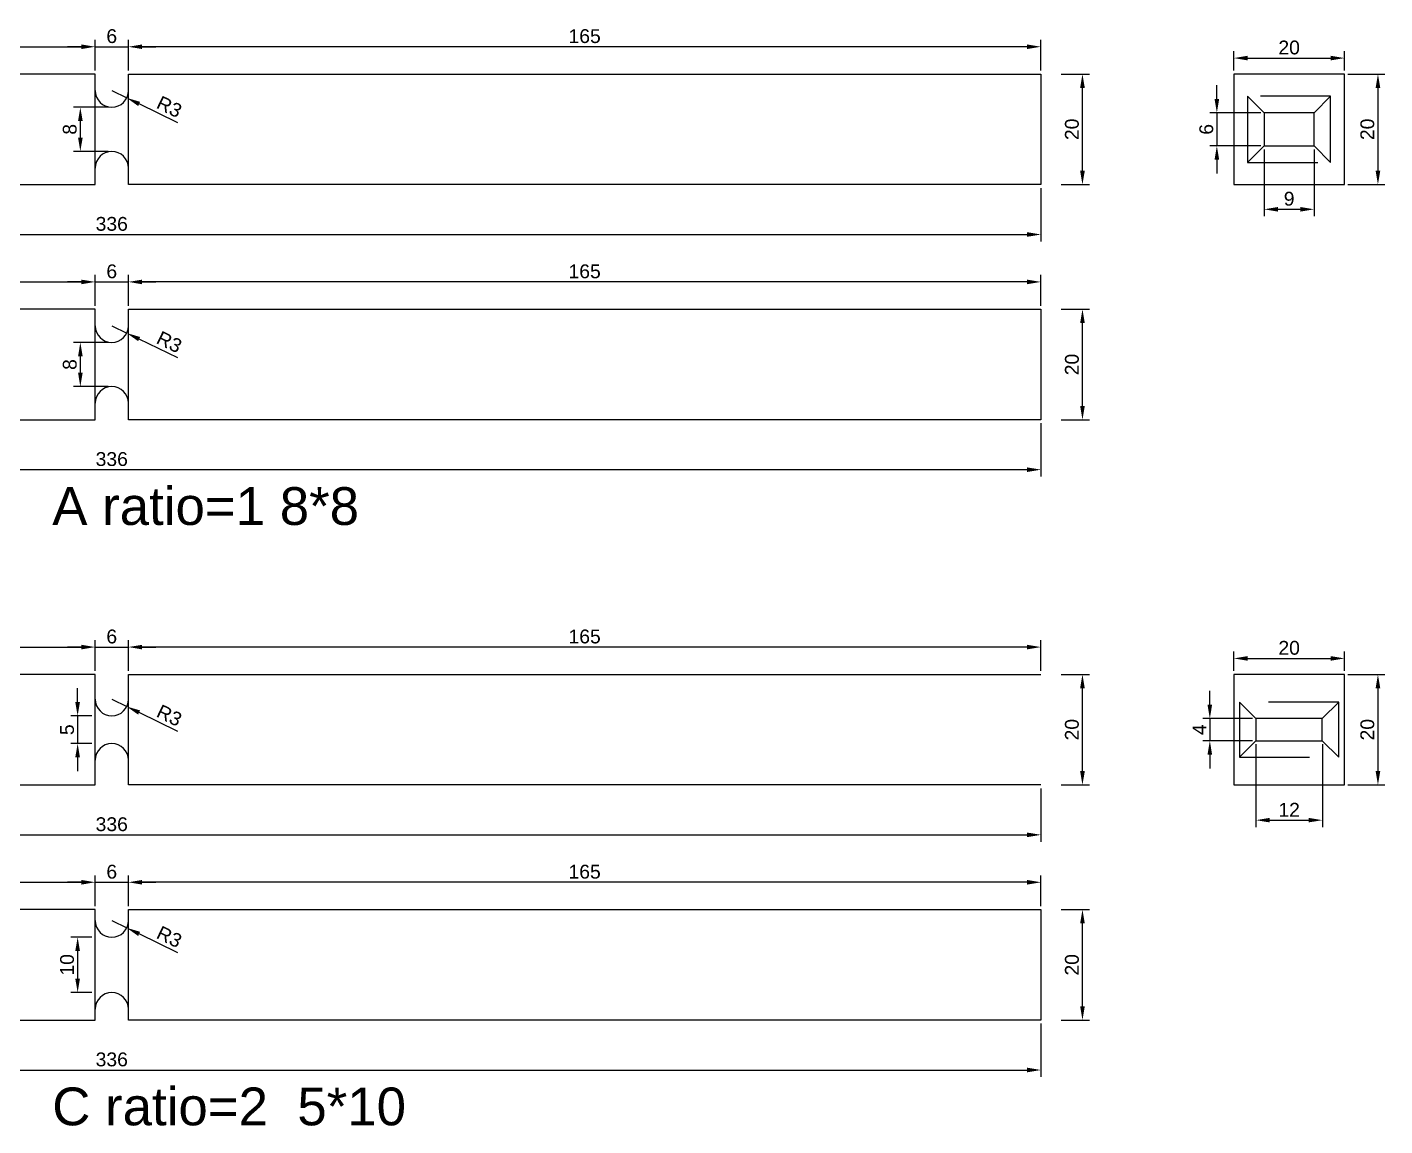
# Model space of a CAD drawing. Header units: millimetres. Extents: x 3071 to 9936, y 1504 to 4997.
# Drawn here: x 8786.7 to 9032.2, y 1924.5 to 2123.2 of the extents above; entities that cross this region are included whole.
import ezdxf

# ---------------------------------------------------------------- set-up
doc = ezdxf.new("R2010")
doc.units = ezdxf.units.MM
doc.linetypes.add('DASHED', pattern=[19.05, 12.7, -6.35])
doc.styles.get("Standard").update_dxf_attribs({"font": 'arial.ttf'})
doc.dimstyles.new('ISO-25', dxfattribs={"dimtxt": 2.5, "dimasz": 2.5, "dimexe": 1.25, "dimexo": 0.625, "dimtad": 1, "dimtxsty": 'Standard', "dimcen": 2.5, "dimadec": 0, "dimazin": 0, "dimtfac": 1, "dimtmove": 0, "dimatfit": 3, "dimfxl": 1, "dimarcsym": 0})

# ---------------------------------------------------------------- blocks, each defined once
blk = doc.blocks.new('*D399')
at = {"color": 0, "lineweight": -2, "transparency": 16777216}
for p, q in [((8633.97, 2115.32), (8633.97, 2120.88)), ((8636.47, 2119.63), (8796.47, 2119.63)), ((8798.97, 2115.32), (8798.97, 2120.88))]:
    blk.add_line(p, q, dxfattribs=at)
at = {"color": 0, "transparency": 16777216}
for points in [[(8636.47, 2120.05), (8636.47, 2119.22), (8633.97, 2119.63)], [(8796.47, 2120.05), (8796.47, 2119.22), (8798.97, 2119.63)]]:
    blk.add_solid(points, dxfattribs=at)
at = {"layer": 'Defpoints', "color": 0, "transparency": 16777216}
for p in [(8798.97, 2119.63), (8633.97, 2114.7), (8798.97, 2114.7)]:
    blk.add_point(p, dxfattribs=at)
at = {"color": 0, "transparency": 16777216, "insert": (8716.47, 2121.54), "char_height": 2.5, "attachment_point": 5}
blk.add_mtext('165', dxfattribs=at)
blk = doc.blocks.new('*D338')
at = {"color": 0, "lineweight": -2, "transparency": 16777216}
for p, q in [((8801.35, 2108.7), (8795.04, 2108.7)), ((8796.29, 2106.2), (8796.29, 2103.2)), ((8801.35, 2100.7), (8795.04, 2100.7))]:
    blk.add_line(p, q, dxfattribs=at)
at = {"color": 0, "transparency": 16777216}
for points in [[(8795.88, 2106.2), (8796.71, 2106.2), (8796.29, 2108.7)], [(8795.88, 2103.2), (8796.71, 2103.2), (8796.29, 2100.7)]]:
    blk.add_solid(points, dxfattribs=at)
at = {"layer": 'Defpoints', "color": 0, "transparency": 16777216}
for p in [(8801.97, 2108.7), (8796.29, 2100.7), (8801.97, 2100.7)]:
    blk.add_point(p, dxfattribs=at)
at = {"color": 0, "transparency": 16777216, "insert": (8794.39, 2104.7), "char_height": 2.5, "attachment_point": 5, "rotation": 90}
blk.add_mtext('8', dxfattribs=at)
blk = doc.blocks.new('*D339')
at = {"color": 0, "lineweight": -2, "transparency": 16777216}
for p, q in [((8801.97, 2111.7), (8804.67, 2110.39)), ((8813.92, 2105.9), (8806.92, 2109.3))]:
    blk.add_line(p, q, dxfattribs=at)
at = {"color": 0, "transparency": 16777216}
blk.add_solid([(8807.1, 2109.67), (8806.74, 2108.92), (8804.67, 2110.39)], dxfattribs=at)
at = {"layer": 'Defpoints', "color": 0, "transparency": 16777216}
for p in [(8801.97, 2111.7), (8804.67, 2110.39)]:
    blk.add_point(p, dxfattribs=at)
at = {"color": 0, "transparency": 16777216, "insert": (8812.38, 2108.77), "char_height": 2.5, "attachment_point": 5, "rotation": 334.116}
blk.add_mtext('R3', dxfattribs=at)
blk = doc.blocks.new('*D340')
at = {"color": 0, "lineweight": -2, "transparency": 16777216}
for p, q in [((8973.62, 2114.7), (8978.73, 2114.7)), ((8977.48, 2097.2), (8977.48, 2112.2)), ((8973.62, 2094.7), (8978.73, 2094.7))]:
    blk.add_line(p, q, dxfattribs=at)
at = {"color": 0, "transparency": 16777216}
for points in [[(8977.06, 2112.2), (8977.9, 2112.2), (8977.48, 2114.7)], [(8977.06, 2097.2), (8977.9, 2097.2), (8977.48, 2094.7)]]:
    blk.add_solid(points, dxfattribs=at)
at = {"layer": 'Defpoints', "color": 0, "transparency": 16777216}
for p in [(8972.99, 2114.7), (8977.48, 2114.7), (8972.99, 2094.7)]:
    blk.add_point(p, dxfattribs=at)
at = {"color": 0, "transparency": 16777216, "insert": (8975.58, 2104.7), "char_height": 2.5, "attachment_point": 5, "rotation": 90}
blk.add_mtext('20', dxfattribs=at)
blk = doc.blocks.new('*D400')
at = {"color": 0, "lineweight": -2, "transparency": 16777216}
for p, q in [((8804.97, 2115.32), (8804.97, 2120.88)), ((8967.47, 2119.63), (8807.47, 2119.63)), ((8969.97, 2115.32), (8969.97, 2120.88))]:
    blk.add_line(p, q, dxfattribs=at)
at = {"color": 0, "transparency": 16777216}
for points in [[(8807.47, 2120.05), (8807.47, 2119.22), (8804.97, 2119.63)], [(8967.47, 2120.05), (8967.47, 2119.22), (8969.97, 2119.63)]]:
    blk.add_solid(points, dxfattribs=at)
at = {"layer": 'Defpoints', "color": 0, "transparency": 16777216}
for p in [(8804.97, 2119.63), (8804.97, 2114.7), (8969.97, 2114.7)]:
    blk.add_point(p, dxfattribs=at)
at = {"color": 0, "transparency": 16777216, "insert": (8887.47, 2121.54), "char_height": 2.5, "attachment_point": 5}
blk.add_mtext('165', dxfattribs=at)
blk = doc.blocks.new('*D341')
at = {"color": 0, "lineweight": -2, "transparency": 16777216}
for p, q in [((8796.47, 2119.63), (8793.97, 2119.63)), ((8798.97, 2115.32), (8798.97, 2120.88)), ((8798.97, 2119.63), (8804.97, 2119.63)), ((8804.97, 2115.32), (8804.97, 2120.88)), ((8807.47, 2119.63), (8809.97, 2119.63))]:
    blk.add_line(p, q, dxfattribs=at)
at = {"color": 0, "transparency": 16777216}
for points in [[(8796.47, 2120.05), (8796.47, 2119.22), (8798.97, 2119.63)], [(8807.47, 2120.05), (8807.47, 2119.22), (8804.97, 2119.63)]]:
    blk.add_solid(points, dxfattribs=at)
at = {"layer": 'Defpoints', "color": 0, "transparency": 16777216}
for p in [(8804.97, 2119.63), (8798.97, 2114.7), (8804.97, 2114.7)]:
    blk.add_point(p, dxfattribs=at)
at = {"color": 0, "transparency": 16777216, "insert": (8801.97, 2121.54), "char_height": 2.5, "attachment_point": 5}
blk.add_mtext('6', dxfattribs=at)
blk = doc.blocks.new('*D342')
at = {"color": 0, "lineweight": -2, "transparency": 16777216}
for p, q in [((8633.97, 2094.07), (8633.97, 2084.43)), ((8969.97, 2094.07), (8969.97, 2084.43)), ((8636.47, 2085.68), (8967.47, 2085.68))]:
    blk.add_line(p, q, dxfattribs=at)
at = {"color": 0, "transparency": 16777216}
for points in [[(8636.47, 2086.1), (8636.47, 2085.27), (8633.97, 2085.68)], [(8967.47, 2086.1), (8967.47, 2085.27), (8969.97, 2085.68)]]:
    blk.add_solid(points, dxfattribs=at)
at = {"layer": 'Defpoints', "color": 0, "transparency": 16777216}
for p in [(8633.97, 2094.7), (8969.97, 2094.7), (8969.97, 2085.68)]:
    blk.add_point(p, dxfattribs=at)
at = {"color": 0, "transparency": 16777216, "insert": (8801.97, 2087.59), "char_height": 2.5, "attachment_point": 5}
blk.add_mtext('336', dxfattribs=at)
blk = doc.blocks.new('*D344')
at = {"color": 0, "lineweight": -2, "transparency": 16777216}
for p, q in [((8801.97, 2069.17), (8804.67, 2067.86)), ((8813.92, 2063.38), (8806.92, 2066.77))]:
    blk.add_line(p, q, dxfattribs=at)
at = {"color": 0, "transparency": 16777216}
blk.add_solid([(8807.1, 2067.15), (8806.74, 2066.4), (8804.67, 2067.86)], dxfattribs=at)
at = {"layer": 'Defpoints', "color": 0, "transparency": 16777216}
for p in [(8801.97, 2069.17), (8804.67, 2067.86)]:
    blk.add_point(p, dxfattribs=at)
at = {"color": 0, "transparency": 16777216, "insert": (8812.38, 2066.24), "char_height": 2.5, "attachment_point": 5, "rotation": 334.116}
blk.add_mtext('R3', dxfattribs=at)
blk = doc.blocks.new('*D345')
at = {"color": 0, "lineweight": -2, "transparency": 16777216}
for p, q in [((8973.62, 2072.17), (8978.73, 2072.17)), ((8977.48, 2054.67), (8977.48, 2069.67)), ((8973.62, 2052.17), (8978.73, 2052.17))]:
    blk.add_line(p, q, dxfattribs=at)
at = {"color": 0, "transparency": 16777216}
for points in [[(8977.06, 2069.67), (8977.9, 2069.67), (8977.48, 2072.17)], [(8977.06, 2054.67), (8977.9, 2054.67), (8977.48, 2052.17)]]:
    blk.add_solid(points, dxfattribs=at)
at = {"layer": 'Defpoints', "color": 0, "transparency": 16777216}
for p in [(8972.99, 2072.17), (8977.48, 2072.17), (8972.99, 2052.17)]:
    blk.add_point(p, dxfattribs=at)
at = {"color": 0, "transparency": 16777216, "insert": (8975.58, 2062.17), "char_height": 2.5, "attachment_point": 5, "rotation": 90}
blk.add_mtext('20', dxfattribs=at)
blk = doc.blocks.new('*D346')
at = {"color": 0, "lineweight": -2, "transparency": 16777216}
for p, q in [((8796.47, 2077.11), (8793.97, 2077.11)), ((8798.97, 2072.8), (8798.97, 2078.36)), ((8798.97, 2077.11), (8804.97, 2077.11)), ((8804.97, 2072.8), (8804.97, 2078.36)), ((8807.47, 2077.11), (8809.97, 2077.11))]:
    blk.add_line(p, q, dxfattribs=at)
at = {"color": 0, "transparency": 16777216}
for points in [[(8796.47, 2077.52), (8796.47, 2076.69), (8798.97, 2077.11)], [(8807.47, 2077.52), (8807.47, 2076.69), (8804.97, 2077.11)]]:
    blk.add_solid(points, dxfattribs=at)
at = {"layer": 'Defpoints', "color": 0, "transparency": 16777216}
for p in [(8804.97, 2077.11), (8798.97, 2072.17), (8804.97, 2072.17)]:
    blk.add_point(p, dxfattribs=at)
at = {"color": 0, "transparency": 16777216, "insert": (8801.97, 2079.01), "char_height": 2.5, "attachment_point": 5}
blk.add_mtext('6', dxfattribs=at)
blk = doc.blocks.new('*D353')
at = {"color": 0, "lineweight": -2, "transparency": 16777216}
for p, q in [((8795.8, 2001.14), (8795.8, 2003.64)), ((8798.35, 1998.64), (8794.55, 1998.64)), ((8795.8, 1998.64), (8795.8, 1993.64)), ((8798.35, 1993.64), (8794.55, 1993.64)), ((8795.8, 1991.14), (8795.8, 1988.64))]:
    blk.add_line(p, q, dxfattribs=at)
at = {"color": 0, "transparency": 16777216}
for points in [[(8795.38, 2001.14), (8796.22, 2001.14), (8795.8, 1998.64)], [(8795.38, 1991.14), (8796.22, 1991.14), (8795.8, 1993.64)]]:
    blk.add_solid(points, dxfattribs=at)
at = {"layer": 'Defpoints', "color": 0, "transparency": 16777216}
for p in [(8798.97, 1998.64), (8795.8, 1993.64), (8798.97, 1993.64)]:
    blk.add_point(p, dxfattribs=at)
at = {"color": 0, "transparency": 16777216, "insert": (8793.9, 1996.14), "char_height": 2.5, "attachment_point": 5, "rotation": 90}
blk.add_mtext('5', dxfattribs=at)
blk = doc.blocks.new('*D354')
at = {"color": 0, "lineweight": -2, "transparency": 16777216}
for p, q in [((8801.97, 2001.64), (8804.67, 2000.33)), ((8813.92, 1995.84), (8806.92, 1999.24))]:
    blk.add_line(p, q, dxfattribs=at)
at = {"color": 0, "transparency": 16777216}
blk.add_solid([(8807.1, 1999.62), (8806.74, 1998.87), (8804.67, 2000.33)], dxfattribs=at)
at = {"layer": 'Defpoints', "color": 0, "transparency": 16777216}
for p in [(8801.97, 2001.64), (8804.67, 2000.33)]:
    blk.add_point(p, dxfattribs=at)
at = {"color": 0, "transparency": 16777216, "insert": (8812.38, 1998.71), "char_height": 2.5, "attachment_point": 5, "rotation": 334.116}
blk.add_mtext('R3', dxfattribs=at)
blk = doc.blocks.new('*D355')
at = {"color": 0, "lineweight": -2, "transparency": 16777216}
for p, q in [((8796.47, 2011.08), (8793.97, 2011.08)), ((8798.97, 2006.77), (8798.97, 2012.33)), ((8798.97, 2011.08), (8804.97, 2011.08)), ((8804.97, 2006.77), (8804.97, 2012.33)), ((8807.47, 2011.08), (8809.97, 2011.08))]:
    blk.add_line(p, q, dxfattribs=at)
at = {"color": 0, "transparency": 16777216}
for points in [[(8796.47, 2011.49), (8796.47, 2010.66), (8798.97, 2011.08)], [(8807.47, 2011.49), (8807.47, 2010.66), (8804.97, 2011.08)]]:
    blk.add_solid(points, dxfattribs=at)
at = {"layer": 'Defpoints', "color": 0, "transparency": 16777216}
for p in [(8804.97, 2011.08), (8798.97, 2006.14), (8804.97, 2006.14)]:
    blk.add_point(p, dxfattribs=at)
at = {"color": 0, "transparency": 16777216, "insert": (8801.97, 2012.98), "char_height": 2.5, "attachment_point": 5}
blk.add_mtext('6', dxfattribs=at)
blk = doc.blocks.new('*D356')
at = {"color": 0, "lineweight": -2, "transparency": 16777216}
for p, q in [((8798.35, 1958.62), (8794.55, 1958.62)), ((8795.8, 1956.12), (8795.8, 1951.12)), ((8798.35, 1948.62), (8794.55, 1948.62))]:
    blk.add_line(p, q, dxfattribs=at)
at = {"color": 0, "transparency": 16777216}
for points in [[(8795.38, 1956.12), (8796.22, 1956.12), (8795.8, 1958.62)], [(8795.38, 1951.12), (8796.22, 1951.12), (8795.8, 1948.62)]]:
    blk.add_solid(points, dxfattribs=at)
at = {"layer": 'Defpoints', "color": 0, "transparency": 16777216}
for p in [(8798.97, 1958.62), (8795.8, 1948.62), (8798.97, 1948.62)]:
    blk.add_point(p, dxfattribs=at)
at = {"color": 0, "transparency": 16777216, "insert": (8793.9, 1953.62), "char_height": 2.5, "attachment_point": 5, "rotation": 90}
blk.add_mtext('10', dxfattribs=at)
blk = doc.blocks.new('*D357')
at = {"color": 0, "lineweight": -2, "transparency": 16777216}
for p, q in [((8801.97, 1961.62), (8804.67, 1960.31)), ((8813.92, 1955.82), (8806.92, 1959.21))]:
    blk.add_line(p, q, dxfattribs=at)
at = {"color": 0, "transparency": 16777216}
blk.add_solid([(8807.1, 1959.59), (8806.74, 1958.84), (8804.67, 1960.31)], dxfattribs=at)
at = {"layer": 'Defpoints', "color": 0, "transparency": 16777216}
for p in [(8801.97, 1961.62), (8804.67, 1960.31)]:
    blk.add_point(p, dxfattribs=at)
at = {"color": 0, "transparency": 16777216, "insert": (8812.38, 1958.68), "char_height": 2.5, "attachment_point": 5, "rotation": 334.116}
blk.add_mtext('R3', dxfattribs=at)
blk = doc.blocks.new('*D358')
at = {"color": 0, "lineweight": -2, "transparency": 16777216}
for p, q in [((8798.97, 1964.24), (8798.97, 1969.8)), ((8804.97, 1964.24), (8804.97, 1969.8)), ((8796.47, 1968.55), (8793.97, 1968.55)), ((8798.97, 1968.55), (8804.97, 1968.55)), ((8807.47, 1968.55), (8809.97, 1968.55))]:
    blk.add_line(p, q, dxfattribs=at)
at = {"color": 0, "transparency": 16777216}
for points in [[(8796.47, 1968.97), (8796.47, 1968.13), (8798.97, 1968.55)], [(8807.47, 1968.97), (8807.47, 1968.13), (8804.97, 1968.55)]]:
    blk.add_solid(points, dxfattribs=at)
at = {"layer": 'Defpoints', "color": 0, "transparency": 16777216}
for p in [(8804.97, 1968.55), (8798.97, 1963.62), (8804.97, 1963.62)]:
    blk.add_point(p, dxfattribs=at)
at = {"color": 0, "transparency": 16777216, "insert": (8801.97, 1970.45), "char_height": 2.5, "attachment_point": 5}
blk.add_mtext('6', dxfattribs=at)
blk = doc.blocks.new('*D401')
at = {"color": 0, "lineweight": -2, "transparency": 16777216}
for p, q in [((9001.78, 2110.2), (9001.78, 2112.7)), ((9009.72, 2107.7), (9000.53, 2107.7)), ((9001.78, 2107.7), (9001.78, 2101.7)), ((9009.72, 2101.7), (9000.53, 2101.7)), ((9001.78, 2099.2), (9001.78, 2096.7))]:
    blk.add_line(p, q, dxfattribs=at)
at = {"color": 0, "transparency": 16777216}
for points in [[(9001.36, 2110.2), (9002.2, 2110.2), (9001.78, 2107.7)], [(9001.36, 2099.2), (9002.2, 2099.2), (9001.78, 2101.7)]]:
    blk.add_solid(points, dxfattribs=at)
at = {"layer": 'Defpoints', "color": 0, "transparency": 16777216}
for p in [(9010.35, 2107.7), (9001.78, 2101.7), (9010.35, 2101.7)]:
    blk.add_point(p, dxfattribs=at)
at = {"color": 0, "transparency": 16777216, "insert": (8999.88, 2104.7), "char_height": 2.5, "attachment_point": 5, "rotation": 90}
blk.add_mtext('6', dxfattribs=at)
blk = doc.blocks.new('*D402')
at = {"color": 0, "lineweight": -2, "transparency": 16777216}
for p, q in [((9010.35, 2101.07), (9010.35, 2088.99)), ((9019.35, 2101.07), (9019.35, 2088.99)), ((9012.85, 2090.24), (9016.85, 2090.24))]:
    blk.add_line(p, q, dxfattribs=at)
at = {"color": 0, "transparency": 16777216}
for points in [[(9012.85, 2090.66), (9012.85, 2089.82), (9010.35, 2090.24)], [(9016.85, 2090.66), (9016.85, 2089.82), (9019.35, 2090.24)]]:
    blk.add_solid(points, dxfattribs=at)
at = {"layer": 'Defpoints', "color": 0, "transparency": 16777216}
for p in [(9010.35, 2101.7), (9019.35, 2101.7), (9019.35, 2090.24)]:
    blk.add_point(p, dxfattribs=at)
at = {"color": 0, "transparency": 16777216, "insert": (9014.85, 2092.14), "char_height": 2.5, "attachment_point": 5}
blk.add_mtext('9', dxfattribs=at)
blk = doc.blocks.new('*D403')
at = {"color": 0, "lineweight": -2, "transparency": 16777216}
for p, q in [((9000.51, 2000.64), (9000.51, 2003.14)), ((9008.22, 1998.14), (8999.26, 1998.14)), ((9000.51, 1998.14), (9000.51, 1994.14)), ((9008.22, 1994.14), (8999.26, 1994.14)), ((9000.51, 1991.64), (9000.51, 1989.14))]:
    blk.add_line(p, q, dxfattribs=at)
at = {"color": 0, "transparency": 16777216}
for points in [[(9000.09, 2000.64), (9000.92, 2000.64), (9000.51, 1998.14)], [(9000.09, 1991.64), (9000.92, 1991.64), (9000.51, 1994.14)]]:
    blk.add_solid(points, dxfattribs=at)
at = {"layer": 'Defpoints', "color": 0, "transparency": 16777216}
for p in [(9008.85, 1998.14), (9000.51, 1994.14), (9008.85, 1994.14)]:
    blk.add_point(p, dxfattribs=at)
at = {"color": 0, "transparency": 16777216, "insert": (8998.63, 1996.14), "char_height": 2.5, "attachment_point": 5, "rotation": 90}
blk.add_mtext('4', dxfattribs=at)
blk = doc.blocks.new('*D404')
at = {"color": 0, "lineweight": -2, "transparency": 16777216}
for p, q in [((9008.85, 1993.52), (9008.85, 1978.53)), ((9020.85, 1993.52), (9020.85, 1978.53)), ((9011.35, 1979.78), (9018.35, 1979.78))]:
    blk.add_line(p, q, dxfattribs=at)
at = {"color": 0, "transparency": 16777216}
for points in [[(9011.35, 1980.2), (9011.35, 1979.37), (9008.85, 1979.78)], [(9018.35, 1980.2), (9018.35, 1979.37), (9020.85, 1979.78)]]:
    blk.add_solid(points, dxfattribs=at)
at = {"layer": 'Defpoints', "color": 0, "transparency": 16777216}
for p in [(9008.85, 1994.14), (9020.85, 1994.14), (9020.85, 1979.78)]:
    blk.add_point(p, dxfattribs=at)
at = {"color": 0, "transparency": 16777216, "insert": (9014.85, 1981.66), "char_height": 2.5, "attachment_point": 5}
blk.add_mtext('12', dxfattribs=at)
blk = doc.blocks.new('*D367')
at = {"color": 0, "lineweight": -2, "transparency": 16777216}
for p, q in [((9004.85, 2115.32), (9004.85, 2118.83)), ((9024.85, 2115.32), (9024.85, 2118.83)), ((9007.35, 2117.58), (9022.35, 2117.58))]:
    blk.add_line(p, q, dxfattribs=at)
at = {"color": 0, "transparency": 16777216}
for points in [[(9007.35, 2118), (9007.35, 2117.17), (9004.85, 2117.58)], [(9022.35, 2118), (9022.35, 2117.17), (9024.85, 2117.58)]]:
    blk.add_solid(points, dxfattribs=at)
at = {"layer": 'Defpoints', "color": 0, "transparency": 16777216}
for p in [(9024.85, 2117.58), (9004.85, 2114.7), (9024.85, 2114.7)]:
    blk.add_point(p, dxfattribs=at)
at = {"color": 0, "transparency": 16777216, "insert": (9014.85, 2119.48), "char_height": 2.5, "attachment_point": 5}
blk.add_mtext('20', dxfattribs=at)
blk = doc.blocks.new('*D368')
at = {"color": 0, "lineweight": -2, "transparency": 16777216}
for p, q in [((9025.47, 2114.7), (9032.15, 2114.7)), ((9030.9, 2112.2), (9030.9, 2097.2)), ((9025.47, 2094.7), (9032.15, 2094.7))]:
    blk.add_line(p, q, dxfattribs=at)
at = {"color": 0, "transparency": 16777216}
for points in [[(9030.49, 2112.2), (9031.32, 2112.2), (9030.9, 2114.7)], [(9030.49, 2097.2), (9031.32, 2097.2), (9030.9, 2094.7)]]:
    blk.add_solid(points, dxfattribs=at)
at = {"layer": 'Defpoints', "color": 0, "transparency": 16777216}
for p in [(9024.85, 2114.7), (9024.85, 2094.7), (9030.9, 2094.7)]:
    blk.add_point(p, dxfattribs=at)
at = {"color": 0, "transparency": 16777216, "insert": (9029, 2104.7), "char_height": 2.5, "attachment_point": 5, "rotation": 90}
blk.add_mtext('20', dxfattribs=at)
blk = doc.blocks.new('*D369')
at = {"color": 0, "lineweight": -2, "transparency": 16777216}
for p, q in [((9004.85, 2006.77), (9004.85, 2010.28)), ((9007.35, 2009.03), (9022.35, 2009.03)), ((9024.85, 2006.77), (9024.85, 2010.28))]:
    blk.add_line(p, q, dxfattribs=at)
at = {"color": 0, "transparency": 16777216}
for points in [[(9007.35, 2009.44), (9007.35, 2008.61), (9004.85, 2009.03)], [(9022.35, 2009.44), (9022.35, 2008.61), (9024.85, 2009.03)]]:
    blk.add_solid(points, dxfattribs=at)
at = {"layer": 'Defpoints', "color": 0, "transparency": 16777216}
for p in [(9024.85, 2009.03), (9004.85, 2006.14), (9024.85, 2006.14)]:
    blk.add_point(p, dxfattribs=at)
at = {"color": 0, "transparency": 16777216, "insert": (9014.85, 2010.93), "char_height": 2.5, "attachment_point": 5}
blk.add_mtext('20', dxfattribs=at)
blk = doc.blocks.new('*D370')
at = {"color": 0, "lineweight": -2, "transparency": 16777216}
for p, q in [((9025.47, 2006.14), (9032.15, 2006.14)), ((9030.9, 2003.64), (9030.9, 1988.64)), ((9025.47, 1986.14), (9032.15, 1986.14))]:
    blk.add_line(p, q, dxfattribs=at)
at = {"color": 0, "transparency": 16777216}
for points in [[(9030.49, 2003.64), (9031.32, 2003.64), (9030.9, 2006.14)], [(9030.49, 1988.64), (9031.32, 1988.64), (9030.9, 1986.14)]]:
    blk.add_solid(points, dxfattribs=at)
at = {"layer": 'Defpoints', "color": 0, "transparency": 16777216}
for p in [(9024.85, 2006.14), (9024.85, 1986.14), (9030.9, 1986.14)]:
    blk.add_point(p, dxfattribs=at)
at = {"color": 0, "transparency": 16777216, "insert": (9029, 1996.14), "char_height": 2.5, "attachment_point": 5, "rotation": 90}
blk.add_mtext('20', dxfattribs=at)
blk = doc.blocks.new('*D371')
at = {"color": 0, "lineweight": -2, "transparency": 16777216}
for p, q in [((8801.35, 2066.17), (8795.04, 2066.17)), ((8796.29, 2063.67), (8796.29, 2060.67)), ((8801.35, 2058.17), (8795.04, 2058.17))]:
    blk.add_line(p, q, dxfattribs=at)
at = {"color": 0, "transparency": 16777216}
for points in [[(8795.88, 2063.67), (8796.71, 2063.67), (8796.29, 2066.17)], [(8795.88, 2060.67), (8796.71, 2060.67), (8796.29, 2058.17)]]:
    blk.add_solid(points, dxfattribs=at)
at = {"layer": 'Defpoints', "color": 0, "transparency": 16777216}
for p in [(8801.97, 2066.17), (8796.29, 2058.17), (8801.97, 2058.17)]:
    blk.add_point(p, dxfattribs=at)
at = {"color": 0, "transparency": 16777216, "insert": (8794.39, 2062.17), "char_height": 2.5, "attachment_point": 5, "rotation": 90}
blk.add_mtext('8', dxfattribs=at)
blk = doc.blocks.new('*D372')
at = {"color": 0, "lineweight": -2, "transparency": 16777216}
for p, q in [((8633.97, 2072.8), (8633.97, 2078.36)), ((8636.47, 2077.11), (8796.47, 2077.11)), ((8798.97, 2072.8), (8798.97, 2078.36))]:
    blk.add_line(p, q, dxfattribs=at)
at = {"color": 0, "transparency": 16777216}
for points in [[(8636.47, 2077.52), (8636.47, 2076.69), (8633.97, 2077.11)], [(8796.47, 2077.52), (8796.47, 2076.69), (8798.97, 2077.11)]]:
    blk.add_solid(points, dxfattribs=at)
at = {"layer": 'Defpoints', "color": 0, "transparency": 16777216}
for p in [(8798.97, 2077.11), (8633.97, 2072.17), (8798.97, 2072.17)]:
    blk.add_point(p, dxfattribs=at)
at = {"color": 0, "transparency": 16777216, "insert": (8716.47, 2079.01), "char_height": 2.5, "attachment_point": 5}
blk.add_mtext('165', dxfattribs=at)
blk = doc.blocks.new('*D373')
at = {"color": 0, "lineweight": -2, "transparency": 16777216}
for p, q in [((8804.97, 2072.8), (8804.97, 2078.36)), ((8967.47, 2077.11), (8807.47, 2077.11)), ((8969.97, 2072.8), (8969.97, 2078.36))]:
    blk.add_line(p, q, dxfattribs=at)
at = {"color": 0, "transparency": 16777216}
for points in [[(8807.47, 2077.52), (8807.47, 2076.69), (8804.97, 2077.11)], [(8967.47, 2077.52), (8967.47, 2076.69), (8969.97, 2077.11)]]:
    blk.add_solid(points, dxfattribs=at)
at = {"layer": 'Defpoints', "color": 0, "transparency": 16777216}
for p in [(8804.97, 2077.11), (8804.97, 2072.17), (8969.97, 2072.17)]:
    blk.add_point(p, dxfattribs=at)
at = {"color": 0, "transparency": 16777216, "insert": (8887.47, 2079.01), "char_height": 2.5, "attachment_point": 5}
blk.add_mtext('165', dxfattribs=at)
blk = doc.blocks.new('*D374')
at = {"color": 0, "lineweight": -2, "transparency": 16777216}
for p, q in [((8633.97, 2051.55), (8633.97, 2041.91)), ((8969.97, 2051.55), (8969.97, 2041.91)), ((8636.47, 2043.16), (8967.47, 2043.16))]:
    blk.add_line(p, q, dxfattribs=at)
at = {"color": 0, "transparency": 16777216}
for points in [[(8636.47, 2043.57), (8636.47, 2042.74), (8633.97, 2043.16)], [(8967.47, 2043.57), (8967.47, 2042.74), (8969.97, 2043.16)]]:
    blk.add_solid(points, dxfattribs=at)
at = {"layer": 'Defpoints', "color": 0, "transparency": 16777216}
for p in [(8633.97, 2052.17), (8969.97, 2052.17), (8969.97, 2043.16)]:
    blk.add_point(p, dxfattribs=at)
at = {"color": 0, "transparency": 16777216, "insert": (8801.97, 2045.06), "char_height": 2.5, "attachment_point": 5}
blk.add_mtext('336', dxfattribs=at)
blk = doc.blocks.new('*D411')
at = {"color": 0, "lineweight": -2, "transparency": 16777216}
for p, q in [((8633.97, 2006.77), (8633.97, 2012.33)), ((8636.47, 2011.08), (8796.47, 2011.08)), ((8798.97, 2006.77), (8798.97, 2012.33))]:
    blk.add_line(p, q, dxfattribs=at)
at = {"color": 0, "transparency": 16777216}
for points in [[(8636.47, 2011.49), (8636.47, 2010.66), (8633.97, 2011.08)], [(8796.47, 2011.49), (8796.47, 2010.66), (8798.97, 2011.08)]]:
    blk.add_solid(points, dxfattribs=at)
at = {"layer": 'Defpoints', "color": 0, "transparency": 16777216}
for p in [(8798.97, 2011.08), (8633.97, 2006.14), (8798.97, 2006.14)]:
    blk.add_point(p, dxfattribs=at)
at = {"color": 0, "transparency": 16777216, "insert": (8716.47, 2012.98), "char_height": 2.5, "attachment_point": 5}
blk.add_mtext('165', dxfattribs=at)
blk = doc.blocks.new('*D376')
at = {"color": 0, "lineweight": -2, "transparency": 16777216}
for p, q in [((8973.62, 2006.14), (8978.73, 2006.14)), ((8977.48, 1988.64), (8977.48, 2003.64)), ((8973.62, 1986.14), (8978.73, 1986.14))]:
    blk.add_line(p, q, dxfattribs=at)
at = {"color": 0, "transparency": 16777216}
for points in [[(8977.06, 2003.64), (8977.9, 2003.64), (8977.48, 2006.14)], [(8977.06, 1988.64), (8977.9, 1988.64), (8977.48, 1986.14)]]:
    blk.add_solid(points, dxfattribs=at)
at = {"layer": 'Defpoints', "color": 0, "transparency": 16777216}
for p in [(8972.99, 2006.14), (8977.48, 2006.14), (8972.99, 1986.14)]:
    blk.add_point(p, dxfattribs=at)
at = {"color": 0, "transparency": 16777216, "insert": (8975.58, 1996.14), "char_height": 2.5, "attachment_point": 5, "rotation": 90}
blk.add_mtext('20', dxfattribs=at)
blk = doc.blocks.new('*D412')
at = {"color": 0, "lineweight": -2, "transparency": 16777216}
for p, q in [((8804.97, 2006.77), (8804.97, 2012.33)), ((8967.47, 2011.08), (8807.47, 2011.08)), ((8969.97, 2006.77), (8969.97, 2012.33))]:
    blk.add_line(p, q, dxfattribs=at)
at = {"color": 0, "transparency": 16777216}
for points in [[(8807.47, 2011.49), (8807.47, 2010.66), (8804.97, 2011.08)], [(8967.47, 2011.49), (8967.47, 2010.66), (8969.97, 2011.08)]]:
    blk.add_solid(points, dxfattribs=at)
at = {"layer": 'Defpoints', "color": 0, "transparency": 16777216}
for p in [(8804.97, 2011.08), (8804.97, 2006.14), (8969.97, 2006.14)]:
    blk.add_point(p, dxfattribs=at)
at = {"color": 0, "transparency": 16777216, "insert": (8887.47, 2012.98), "char_height": 2.5, "attachment_point": 5}
blk.add_mtext('165', dxfattribs=at)
blk = doc.blocks.new('*D377')
at = {"color": 0, "lineweight": -2, "transparency": 16777216}
for p, q in [((8633.97, 1985.52), (8633.97, 1975.88)), ((8969.97, 1985.52), (8969.97, 1975.88)), ((8636.47, 1977.13), (8967.47, 1977.13))]:
    blk.add_line(p, q, dxfattribs=at)
at = {"color": 0, "transparency": 16777216}
for points in [[(8636.47, 1977.54), (8636.47, 1976.71), (8633.97, 1977.13)], [(8967.47, 1977.54), (8967.47, 1976.71), (8969.97, 1977.13)]]:
    blk.add_solid(points, dxfattribs=at)
at = {"layer": 'Defpoints', "color": 0, "transparency": 16777216}
for p in [(8633.97, 1986.14), (8969.97, 1986.14), (8969.97, 1977.13)]:
    blk.add_point(p, dxfattribs=at)
at = {"color": 0, "transparency": 16777216, "insert": (8801.97, 1979.03), "char_height": 2.5, "attachment_point": 5}
blk.add_mtext('336', dxfattribs=at)
blk = doc.blocks.new('*D379')
at = {"color": 0, "lineweight": -2, "transparency": 16777216}
for p, q in [((8973.62, 1963.62), (8978.73, 1963.62)), ((8977.48, 1946.12), (8977.48, 1961.12)), ((8973.62, 1943.62), (8978.73, 1943.62))]:
    blk.add_line(p, q, dxfattribs=at)
at = {"color": 0, "transparency": 16777216}
for points in [[(8977.06, 1961.12), (8977.9, 1961.12), (8977.48, 1963.62)], [(8977.06, 1946.12), (8977.9, 1946.12), (8977.48, 1943.62)]]:
    blk.add_solid(points, dxfattribs=at)
at = {"layer": 'Defpoints', "color": 0, "transparency": 16777216}
for p in [(8972.99, 1963.62), (8977.48, 1963.62), (8972.99, 1943.62)]:
    blk.add_point(p, dxfattribs=at)
at = {"color": 0, "transparency": 16777216, "insert": (8975.58, 1953.62), "char_height": 2.5, "attachment_point": 5, "rotation": 90}
blk.add_mtext('20', dxfattribs=at)
blk = doc.blocks.new('*D380')
at = {"color": 0, "lineweight": -2, "transparency": 16777216}
for p, q in [((8633.97, 1964.24), (8633.97, 1969.8)), ((8798.97, 1964.24), (8798.97, 1969.8)), ((8636.47, 1968.55), (8796.47, 1968.55))]:
    blk.add_line(p, q, dxfattribs=at)
at = {"color": 0, "transparency": 16777216}
for points in [[(8636.47, 1968.97), (8636.47, 1968.13), (8633.97, 1968.55)], [(8796.47, 1968.97), (8796.47, 1968.13), (8798.97, 1968.55)]]:
    blk.add_solid(points, dxfattribs=at)
at = {"layer": 'Defpoints', "color": 0, "transparency": 16777216}
for p in [(8798.97, 1968.55), (8633.97, 1963.62), (8798.97, 1963.62)]:
    blk.add_point(p, dxfattribs=at)
at = {"color": 0, "transparency": 16777216, "insert": (8716.47, 1970.45), "char_height": 2.5, "attachment_point": 5}
blk.add_mtext('165', dxfattribs=at)
blk = doc.blocks.new('*D381')
at = {"color": 0, "lineweight": -2, "transparency": 16777216}
for p, q in [((8804.97, 1964.24), (8804.97, 1969.8)), ((8969.97, 1964.24), (8969.97, 1969.8)), ((8967.47, 1968.55), (8807.47, 1968.55))]:
    blk.add_line(p, q, dxfattribs=at)
at = {"color": 0, "transparency": 16777216}
for points in [[(8807.47, 1968.97), (8807.47, 1968.13), (8804.97, 1968.55)], [(8967.47, 1968.97), (8967.47, 1968.13), (8969.97, 1968.55)]]:
    blk.add_solid(points, dxfattribs=at)
at = {"layer": 'Defpoints', "color": 0, "transparency": 16777216}
for p in [(8804.97, 1968.55), (8804.97, 1963.62), (8969.97, 1963.62)]:
    blk.add_point(p, dxfattribs=at)
at = {"color": 0, "transparency": 16777216, "insert": (8887.47, 1970.45), "char_height": 2.5, "attachment_point": 5}
blk.add_mtext('165', dxfattribs=at)
blk = doc.blocks.new('*D382')
at = {"color": 0, "lineweight": -2, "transparency": 16777216}
for p, q in [((8633.97, 1942.99), (8633.97, 1933.35)), ((8969.97, 1942.99), (8969.97, 1933.35)), ((8636.47, 1934.6), (8967.47, 1934.6))]:
    blk.add_line(p, q, dxfattribs=at)
at = {"color": 0, "transparency": 16777216}
for points in [[(8636.47, 1935.02), (8636.47, 1934.18), (8633.97, 1934.6)], [(8967.47, 1935.02), (8967.47, 1934.18), (8969.97, 1934.6)]]:
    blk.add_solid(points, dxfattribs=at)
at = {"layer": 'Defpoints', "color": 0, "transparency": 16777216}
for p in [(8633.97, 1943.62), (8969.97, 1943.62), (8969.97, 1934.6)]:
    blk.add_point(p, dxfattribs=at)
at = {"color": 0, "transparency": 16777216, "insert": (8801.97, 1936.5), "char_height": 2.5, "attachment_point": 5}
blk.add_mtext('336', dxfattribs=at)

msp = doc.modelspace()

# ---------------------------------------------------------------- linework, layer by layer
for p, q in [((8798.973, 2114.7), (8633.973, 2114.7)), ((8798.973, 2094.7), (8798.973, 2114.7)), ((8804.973, 2094.7), (8804.973, 2114.7)), ((8804.973, 2114.7), (8969.973, 2114.7)), ((8969.973, 2114.7), (8969.973, 2094.7)), ((9024.845, 2114.7), (9004.845, 2114.7)), ((9004.845, 2114.7), (9004.845, 2094.7)), ((9024.845, 2094.7), (9024.845, 2114.7)), ((8633.973, 2094.7), (8798.973, 2094.7)), ((8969.973, 2094.7), (8804.973, 2094.7)), ((9004.845, 2094.7), (9024.845, 2094.7)), ((8798.973, 2072.173), (8633.973, 2072.173)), ((8798.973, 2052.173), (8798.973, 2072.173)), ((8804.973, 2052.173), (8804.973, 2072.173)), ((8804.973, 2072.173), (8969.973, 2072.173)), ((8969.973, 2072.173), (8969.973, 2052.173)), ((8633.973, 2052.173), (8798.973, 2052.173)), ((8969.973, 2052.173), (8804.973, 2052.173)), ((8798.973, 2006.142), (8633.973, 2006.142)), ((8798.973, 1986.142), (8798.973, 2006.142)), ((8804.973, 1986.142), (8804.973, 2006.142)), ((8804.973, 2006.142), (8969.973, 2006.142)), ((9024.845, 2006.142), (9004.845, 2006.142)), ((9004.845, 2006.142), (9004.845, 1986.142)), ((9024.845, 1986.142), (9024.845, 2006.142)), ((9005.845, 2001.142), (9008.845, 1998.142)), ((9020.845, 1998.142), (9023.845, 2001.142)), ((9008.845, 1994.142), (9005.845, 1991.142)), ((9020.845, 1994.142), (9023.845, 1991.142)), ((8633.973, 1986.142), (8798.973, 1986.142)), ((8969.973, 1986.142), (8804.973, 1986.142)), ((9004.845, 1986.142), (9024.845, 1986.142)), ((8798.973, 1963.615), (8633.973, 1963.615)), ((8798.973, 1943.615), (8798.973, 1963.615)), ((8804.973, 1943.615), (8804.973, 1963.615)), ((8804.973, 1963.615), (8969.973, 1963.615)), ((8969.973, 1963.615), (8969.973, 1943.615)), ((8633.973, 1943.615), (8798.973, 1943.615)), ((8969.973, 1943.615), (8804.973, 1943.615))]:
    msp.add_line(p, q)
at = {"linetype": 'DASHED'}
for p, q in [((9022.345, 2110.7), (9007.345, 2110.7)), ((9007.345, 2110.7), (9007.345, 2098.7)), ((9007.345, 2110.7), (9010.345, 2107.7)), ((9022.345, 2110.7), (9019.345, 2107.7)), ((9022.345, 2098.7), (9022.345, 2110.7)), ((9019.345, 2107.7), (9010.345, 2107.7)), ((9010.345, 2107.7), (9010.345, 2101.7)), ((9019.345, 2101.7), (9019.345, 2107.7)), ((9010.345, 2101.7), (9007.345, 2098.7)), ((9010.345, 2101.7), (9019.345, 2101.7)), ((9019.345, 2101.7), (9022.345, 2098.7)), ((9007.345, 2098.7), (9022.345, 2098.7)), ((9023.845, 2001.142), (9005.845, 2001.142)), ((9005.845, 2001.142), (9005.845, 1991.142)), ((9023.845, 1991.142), (9023.845, 2001.142)), ((9020.845, 1998.142), (9008.845, 1998.142)), ((9008.845, 1998.142), (9008.845, 1994.142)), ((9020.845, 1994.142), (9020.845, 1998.142)), ((9008.845, 1994.142), (9020.845, 1994.142)), ((9005.845, 1991.142), (9023.845, 1991.142))]:
    msp.add_line(p, q, dxfattribs=at)
for centre, start, end in [((8801.973, 2111.7), 180, 0), ((8801.973, 2097.7), 0, 180), ((8801.973, 2069.173), 180, 0), ((8801.973, 2055.173), 0, 180), ((8801.973, 2001.642), 180, 0), ((8801.973, 1990.642), 0, 180), ((8801.973, 1961.615), 180, 0), ((8801.973, 1945.615), 0, 180)]:
    msp.add_arc(centre, 3, start, end)

# ---------------------------------------------------------------- texts
for s, p in [('A ratio=1 8*8', (8791.213, 2033.159)), ('C ratio=2  5*10', (8791.213, 1924.601))]:
    msp.add_text(s, height=6.83588).set_placement(p)

# ---------------------------------------------------------------- dimensions: what is measured, and where the dimension line sits
for p1, p2, distance, picture, middle in [((8633.973, 2114.7), (8798.973, 2114.7), 4.935, '*D399', (8716.473, 2121.536)), ((8798.973, 2114.7), (8804.973, 2114.7), 4.935, '*D341', (8801.973, 2121.536)), ((8969.973, 2114.7), (8804.973, 2114.7), -4.935, '*D400', (8887.473, 2121.536)), ((9004.845, 2114.7), (9024.845, 2114.7), 2.884, '*D367', (9014.845, 2119.485)), ((8972.994, 2094.7), (8972.994, 2114.7), -4.487, '*D340', (8975.579, 2104.7)), ((9024.845, 2114.7), (9024.845, 2094.7), 6.057, '*D368', (9029.001, 2104.7)), ((9010.345, 2107.7), (9010.345, 2101.7), -8.566, '*D401', (8999.878, 2104.7)), ((8801.973, 2108.7), (8801.973, 2100.7), -5.68, '*D338', (8794.391, 2104.7)), ((9010.345, 2101.7), (9019.345, 2101.7), -11.459, '*D402', (9014.845, 2092.142)), ((8633.973, 2094.7), (8969.973, 2094.7), -9.016, '*D342', (8801.973, 2087.586)), ((8633.973, 2072.173), (8798.973, 2072.173), 4.935, '*D372', (8716.473, 2079.009)), ((8798.973, 2072.173), (8804.973, 2072.173), 4.935, '*D346', (8801.973, 2079.009)), ((8969.973, 2072.173), (8804.973, 2072.173), -4.935, '*D373', (8887.473, 2079.009)), ((8972.994, 2052.173), (8972.994, 2072.173), -4.487, '*D345', (8975.579, 2062.173)), ((8801.973, 2066.173), (8801.973, 2058.173), -5.68, '*D371', (8794.391, 2062.173)), ((8633.973, 2052.173), (8969.973, 2052.173), -9.016, '*D374', (8801.973, 2045.06)), ((8633.973, 2006.142), (8798.973, 2006.142), 4.935, '*D411', (8716.473, 2012.978)), ((8798.973, 2006.142), (8804.973, 2006.142), 4.935, '*D355', (8801.973, 2012.978)), ((8969.973, 2006.142), (8804.973, 2006.142), -4.935, '*D412', (8887.473, 2012.978)), ((9004.845, 2006.142), (9024.845, 2006.142), 2.884, '*D369', (9014.845, 2010.927)), ((8972.994, 1986.142), (8972.994, 2006.142), -4.487, '*D376', (8975.579, 1996.142)), ((9024.845, 2006.142), (9024.845, 1986.142), 6.057, '*D370', (9029.001, 1996.142)), ((8798.973, 1998.642), (8798.973, 1993.642), -3.173, '*D353', (8793.904, 1996.142)), ((9008.845, 1998.142), (9008.845, 1994.142), -8.34, '*D403', (8998.63, 1996.142)), ((9008.845, 1994.142), (9020.845, 1994.142), -14.358, '*D404', (9014.845, 1981.664)), ((8633.973, 1986.142), (8969.973, 1986.142), -9.016, '*D377', (8801.973, 1979.028)), ((8633.973, 1963.615), (8798.973, 1963.615), 4.935, '*D380', (8716.473, 1970.452)), ((8798.973, 1963.615), (8804.973, 1963.615), 4.935, '*D358', (8801.973, 1970.452)), ((8969.973, 1963.615), (8804.973, 1963.615), -4.935, '*D381', (8887.473, 1970.452)), ((8972.994, 1943.615), (8972.994, 1963.615), -4.487, '*D379', (8975.579, 1953.615)), ((8798.973, 1958.615), (8798.973, 1948.615), -3.173, '*D356', (8793.899, 1953.615)), ((8633.973, 1943.615), (8969.973, 1943.615), -9.016, '*D382', (8801.973, 1936.502))]:
    dim = msp.add_aligned_dim(p1=p1, p2=p2, distance=distance, dimstyle='ISO-25')
    dim.commit()
    dim.dimension.update_dxf_attribs({"geometry": picture, "text_midpoint": middle})
for center, mpoint, picture, middle in [((8801.973, 2111.7), (8804.672, 2110.39), '*D339', (8812.376, 2108.766)), ((8801.973, 2069.173), (8804.672, 2067.864), '*D344', (8812.376, 2066.239)), ((8801.973, 2001.642), (8804.672, 2000.332), '*D354', (8812.376, 1998.708)), ((8801.973, 1961.615), (8804.672, 1960.306), '*D357', (8812.376, 1958.682))]:
    dim = msp.add_radius_dim(center=center, mpoint=mpoint, dimstyle='ISO-25')
    dim.commit()
    dim.dimension.update_dxf_attribs({"geometry": picture, "text_midpoint": middle})

doc.saveas('drawing.dxf')
